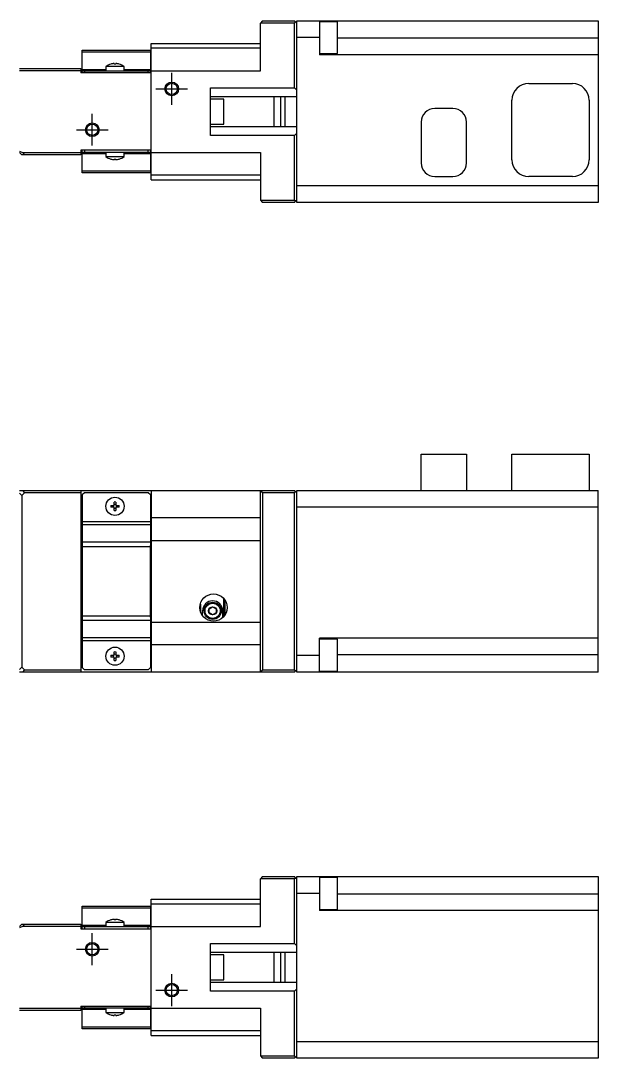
# Model space of a CAD drawing. Extents: x 0 to 697, y -8 to 238.
# Drawn here: x 206.2 to 333.4, y 10 to 238.4 of the extents above; entities that cross this region are included whole.
import ezdxf

# ---------------------------------------------------------------- set-up
doc = ezdxf.new("R2010")
doc.units = 0
doc.header["$LTSCALE"] = 0.5
doc.linetypes.add('CENTER', pattern=[50.8, 31.75, -6.35, 6.35, -6.35])
for name, color, linetype in [('MSM_CENTER', 1, 'CENTER'), ('MSM_CONTINUOUS', 7, 'CONTINUOUS'), ('MSM_NARROW', 5, 'CONTINUOUS')]:
    doc.layers.add(name, color=color, linetype=linetype)

msp = doc.modelspace()

# ---------------------------------------------------------------- linework, layer by layer
at = {"layer": 'MSM_CENTER'}
for p, q in [((239.5, 219.89), (239.5, 226.89)), ((236, 223.39), (243, 223.39)), ((222, 210.89), (222, 217.89)), ((218.5, 214.39), (225.5, 214.39)), ((222, 30.5), (222, 37.5)), ((218.5, 34), (225.5, 34)), ((239.5, 21.5), (239.5, 28.5)), ((236, 25), (243, 25))]:
    msp.add_line(p, q, dxfattribs=at)
at = {"layer": 'MSM_CONTINUOUS'}
for p, q in [((259.5, 238.39), (259, 237.89)), ((259, 227.39), (259, 237.89)), ((266.5, 237.89), (259, 237.89)), ((259.5, 238.39), (266.5, 238.39)), ((266.75, 238.14), (266.5, 238.39)), ((266.5, 237.89), (266.75, 238.14)), ((266.5, 223.64), (266.5, 237.89)), ((266.75, 238.14), (267, 237.89)), ((267, 198.39), (267, 238.39)), ((267, 238.39), (333.4, 238.39)), ((272, 238.39), (272, 230.9)), ((276, 238.15), (272, 238.15)), ((276, 231.15), (276, 238.15)), ((333.4, 238.39), (333.4, 198.39)), ((235, 203.39), (235, 233.39)), ((235, 233.39), (259, 233.39)), ((272, 234.69), (267, 234.69)), ((276, 234.6), (333.4, 234.6)), ((219.8, 226.89), (219.8, 231.89)), ((219.8, 231.89), (234.8, 231.89)), ((234.8, 231.45), (219.8, 231.45)), ((234.8, 231.89), (234.8, 226.89)), ((235, 232.39), (259, 232.39)), ((272, 231.15), (276, 231.15)), ((333.4, 230.9), (272, 230.9)), ((226.07, 228.84), (226.05, 228.84)), ((226.8, 228.84), (226.8, 228.97)), ((227.2, 228.84), (226.8, 228.84)), ((227.2, 228.97), (227.2, 228.84)), ((227.95, 228.84), (227.93, 228.84)), ((206, 227.89), (219.5, 227.89)), ((219.5, 227.39), (206, 227.39)), ((219.5, 227.89), (219.5, 226.89)), ((235, 226.89), (219.5, 226.89)), ((219.8, 227.68), (225, 227.68)), ((219.8, 227.39), (234.8, 227.39)), ((220.3, 227.39), (220.3, 226.89)), ((229, 228.29), (225, 228.29)), ((225, 228.29), (225, 227.39)), ((229, 227.39), (229, 228.29)), ((229, 227.68), (234.8, 227.68)), ((234.3, 226.89), (234.3, 227.39)), ((235, 227.39), (259, 227.39)), ((318.1, 224.59), (327.7, 224.59)), ((248, 223.64), (266.5, 223.64)), ((248, 213.14), (248, 223.64)), ((267, 221.64), (248, 221.64)), ((262, 221.64), (262, 215.14)), ((263.5, 215.14), (263.5, 221.64)), ((264.5, 215.14), (264.5, 221.64)), ((267, 223.14), (266.5, 223.64)), ((251, 221.14), (248, 221.14)), ((251, 215.64), (251, 221.14)), ((314.4, 207.79), (314.4, 220.89)), ((331.4, 220.89), (331.4, 207.79)), ((301.4, 219.09), (297.4, 219.09)), ((248, 215.64), (251, 215.64)), ((248, 215.14), (267, 215.14)), ((294.4, 216.09), (294.4, 207.09)), ((304.4, 207.09), (304.4, 216.09)), ((266.5, 213.14), (248, 213.14)), ((266.5, 213.14), (267, 213.64)), ((266.5, 198.89), (266.5, 213.14)), ((206, 209.69), (206.61, 209.39)), ((206.5, 208.89), (206, 209.39)), ((219.5, 208.89), (206.5, 208.89)), ((206.61, 209.39), (219.5, 209.39)), ((206.61, 209.39), (207.11, 208.89)), ((235, 209.89), (219.5, 209.89)), ((219.5, 209.89), (219.5, 208.89)), ((219.8, 204.89), (219.8, 209.89)), ((234.8, 209.39), (219.8, 209.39)), ((225, 209.09), (219.8, 209.09)), ((220.3, 209.89), (220.3, 209.39)), ((225, 209.39), (225, 208.49)), ((225, 208.49), (229, 208.49)), ((226.05, 207.93), (226.07, 207.93)), ((226.8, 207.93), (227.2, 207.93)), ((226.8, 207.8), (226.8, 207.93)), ((227.2, 207.93), (227.2, 207.8)), ((227.93, 207.93), (227.95, 207.93)), ((229, 208.49), (229, 209.39)), ((234.8, 209.09), (229, 209.09)), ((234.3, 209.39), (234.3, 209.89)), ((234.8, 209.89), (234.8, 204.89)), ((235, 209.39), (259, 209.39)), ((259, 209.39), (259, 198.89)), ((219.8, 205.33), (234.8, 205.33)), ((234.8, 204.89), (219.8, 204.89)), ((259, 204.39), (235, 204.39)), ((235, 203.39), (259, 203.39)), ((297.4, 204.09), (301.4, 204.09)), ((327.7, 204.09), (318.1, 204.09)), ((267, 202.09), (333.4, 202.09)), ((259, 198.89), (266.5, 198.89)), ((259, 198.89), (259.5, 198.39)), ((266.75, 198.64), (266.5, 198.89)), ((267, 198.89), (266.75, 198.64)), ((266.5, 198.39), (259.5, 198.39)), ((266.5, 198.39), (266.75, 198.64)), ((333.4, 198.39), (267, 198.39)), ((294.4, 135), (294.4, 143)), ((294.4, 143), (304.4, 143)), ((304.4, 143), (304.4, 135)), ((314.4, 135), (314.4, 143)), ((314.4, 143), (331.4, 143)), ((331.4, 143), (331.4, 135)), ((206, 135), (266.5, 135)), ((206.61, 135), (207.11, 134.5)), ((219.5, 135), (219.5, 95)), ((235, 135), (235, 95)), ((259, 135), (259.5, 134.5)), ((259, 95), (259, 135)), ((266.75, 134.75), (266.5, 135)), ((266.5, 134.5), (266.75, 134.75)), ((267, 134.5), (266.75, 134.75)), ((267, 95), (267, 135)), ((267, 135), (333.4, 135)), ((333.4, 95), (333.4, 135)), ((206.5, 133.89), (206, 134.39)), ((207.11, 134.5), (206.5, 133.89)), ((206.5, 133.89), (206.5, 96.11)), ((219.5, 134.5), (207.11, 134.5)), ((220.3, 134.5), (219.8, 134)), ((219.8, 134), (219.8, 96)), ((234.3, 134.5), (220.3, 134.5)), ((234.8, 134), (234.3, 134.5)), ((234.8, 134), (234.8, 96)), ((259.5, 134.5), (259.5, 95.5)), ((266.5, 134.5), (259.5, 134.5)), ((266.5, 95.5), (266.5, 134.5)), ((226.07, 131.7), (226.8, 131.7)), ((226.8, 131.3), (226.07, 131.3)), ((226.8, 131.7), (226.8, 132.43)), ((226.8, 130.57), (226.8, 131.3)), ((227.2, 132.43), (227.2, 131.7)), ((227.2, 131.7), (227.93, 131.7)), ((227.2, 131.3), (227.2, 130.57)), ((227.93, 131.3), (227.2, 131.3)), ((333.4, 131.3), (267, 131.3)), ((219.8, 128.12), (234.8, 128.12)), ((235, 129), (259, 129)), ((234.8, 127.41), (219.8, 127.41)), ((219.8, 125), (219.5, 125)), ((219.8, 123.65), (234.8, 123.65)), ((235, 125), (234.8, 125)), ((235, 124), (259, 124)), ((219.5, 123.25), (219.8, 123.25)), ((234.8, 122.59), (219.8, 122.59)), ((234.83, 122.88), (234.8, 122.88)), ((234.8, 121.82), (234.83, 121.82)), ((234.8, 121.24), (234.83, 121.24)), ((234.83, 107.12), (234.83, 122.88)), ((235, 122.27), (234.83, 122.27)), ((219.7, 120), (219.5, 119.8)), ((219.7, 120), (219.7, 110)), ((219.8, 120), (219.7, 120)), ((235, 119.77), (234.83, 119.77)), ((234.83, 117.27), (235, 117.27)), ((235, 112.73), (234.83, 112.73)), ((219.5, 110.2), (219.7, 110)), ((219.7, 110), (219.8, 110)), ((234.83, 110.23), (235, 110.23)), ((245.8, 109.97), (245.8, 108.43)), ((250.9, 111.24), (250.9, 107.16)), ((251.2, 110.86), (251.2, 107.54)), ((219.8, 107.41), (234.8, 107.41)), ((234.8, 108.76), (234.83, 108.76)), ((234.8, 108.18), (234.83, 108.18)), ((234.83, 107.73), (235, 107.73)), ((246.3, 107.4), (246.3, 108.5)), ((247.75, 108.93), (248.5, 109.37)), ((247.75, 108.07), (247.75, 108.93)), ((248.5, 107.63), (247.75, 108.07)), ((248.5, 109.37), (249.25, 108.93)), ((249.25, 108.07), (248.5, 107.63)), ((249.25, 108.93), (249.25, 108.07)), ((250.7, 108.5), (250.7, 106.96)), ((219.8, 106.75), (219.5, 106.75)), ((234.8, 106.35), (219.8, 106.35)), ((234.8, 107.12), (234.83, 107.12)), ((235, 106), (259, 106)), ((219.5, 105), (219.8, 105)), ((234.8, 105), (235, 105)), ((219.8, 102.59), (234.8, 102.59)), ((234.8, 101.88), (219.8, 101.88)), ((259, 101), (235, 101)), ((272, 95), (272, 102.49)), ((333.4, 102.49), (272, 102.49)), ((276, 102.24), (272, 102.24)), ((276, 95.24), (276, 102.24)), ((226.07, 98.7), (226.8, 98.7)), ((226.8, 98.3), (226.07, 98.3)), ((226.8, 98.7), (226.8, 99.43)), ((226.8, 97.57), (226.8, 98.3)), ((227.2, 99.43), (227.2, 98.7)), ((227.2, 98.7), (227.93, 98.7)), ((227.2, 98.3), (227.2, 97.57)), ((227.93, 98.3), (227.2, 98.3)), ((267, 98.7), (272, 98.7)), ((333.4, 98.79), (276, 98.79)), ((206, 95.61), (206.5, 96.11)), ((206.5, 96.11), (207.11, 95.5)), ((219.8, 96), (220.3, 95.5)), ((234.3, 95.5), (234.8, 96)), ((266.5, 95), (206, 95)), ((207.11, 95.5), (206.61, 95)), ((207.11, 95.5), (219.5, 95.5)), ((234.3, 95.5), (220.3, 95.5)), ((259.5, 95.5), (259, 95)), ((259.5, 95.5), (266.5, 95.5)), ((266.75, 95.25), (266.5, 95.5)), ((266.5, 95), (266.75, 95.25)), ((266.75, 95.25), (267, 95.5)), ((333.4, 95), (267, 95)), ((272, 95.24), (276, 95.24)), ((259.5, 50), (259, 49.5)), ((259, 39), (259, 49.5)), ((266.5, 49.5), (259, 49.5)), ((259.5, 50), (266.5, 50)), ((266.75, 49.75), (266.5, 50)), ((266.5, 49.5), (266.75, 49.75)), ((266.5, 35.25), (266.5, 49.5)), ((266.75, 49.75), (267, 49.5)), ((267, 10), (267, 50)), ((267, 50), (333.4, 50)), ((272, 50), (272, 42.51)), ((276, 49.76), (272, 49.76)), ((276, 42.76), (276, 49.76)), ((333.4, 50), (333.4, 10)), ((272, 46.3), (267, 46.3)), ((276, 46.21), (333.4, 46.21)), ((219.8, 38.5), (219.8, 43.5)), ((219.8, 43.5), (234.8, 43.5)), ((234.8, 43.5), (234.8, 38.5)), ((235, 15), (235, 45)), ((235, 45), (259, 45)), ((235, 44), (259, 44)), ((234.8, 43.06), (219.8, 43.06)), ((272, 42.76), (276, 42.76)), ((333.4, 42.51), (272, 42.51)), ((206, 39), (206.5, 39.5)), ((206.61, 39), (206, 38.69)), ((206.5, 39.5), (219.5, 39.5)), ((207.11, 39.5), (206.61, 39)), ((219.5, 39), (206.61, 39)), ((219.5, 39.5), (219.5, 38.5)), ((219.8, 39.29), (225, 39.29)), ((219.8, 39), (234.8, 39)), ((220.3, 39), (220.3, 38.5)), ((229, 39.9), (225, 39.9)), ((225, 39.9), (225, 39)), ((226.07, 40.46), (226.05, 40.46)), ((226.8, 40.46), (226.8, 40.59)), ((227.2, 40.46), (226.8, 40.46)), ((227.2, 40.59), (227.2, 40.46)), ((227.95, 40.46), (227.93, 40.46)), ((229, 39), (229, 39.9)), ((229, 39.29), (234.8, 39.29)), ((234.3, 38.5), (234.3, 39)), ((235, 39), (259, 39)), ((219.5, 38.5), (235, 38.5)), ((248, 24.75), (248, 35.25)), ((248, 35.25), (266.5, 35.25)), ((267, 34.75), (266.5, 35.25)), ((267, 33.25), (248, 33.25)), ((251, 32.75), (248, 32.75)), ((251, 27.25), (251, 32.75)), ((262, 33.25), (262, 26.75)), ((263.5, 26.75), (263.5, 33.25)), ((264.5, 26.75), (264.5, 33.25)), ((248, 27.25), (251, 27.25)), ((248, 26.75), (267, 26.75)), ((266.5, 24.75), (267, 25.25)), ((266.5, 24.75), (248, 24.75)), ((266.5, 10.5), (266.5, 24.75)), ((206, 21), (219.5, 21)), ((219.5, 21.5), (235, 21.5)), ((219.5, 21.5), (219.5, 20.5)), ((219.8, 16.5), (219.8, 21.5)), ((234.8, 21), (219.8, 21)), ((225, 20.71), (219.8, 20.71)), ((220.3, 21.5), (220.3, 21)), ((225, 21), (225, 20.1)), ((229, 20.1), (229, 21)), ((234.8, 20.71), (229, 20.71)), ((234.3, 21), (234.3, 21.5)), ((234.8, 21.5), (234.8, 16.5)), ((235, 21), (259, 21)), ((259, 21), (259, 10.5)), ((219.5, 20.5), (206, 20.5)), ((225, 20.1), (229, 20.1)), ((226.05, 19.54), (226.07, 19.54)), ((226.8, 19.54), (227.2, 19.54)), ((226.8, 19.41), (226.8, 19.54)), ((227.2, 19.54), (227.2, 19.41)), ((227.93, 19.54), (227.95, 19.54)), ((219.8, 16.94), (234.8, 16.94)), ((234.8, 16.5), (219.8, 16.5)), ((259, 16), (235, 16)), ((235, 15), (259, 15)), ((267, 13.7), (333.4, 13.7)), ((259, 10.5), (266.5, 10.5)), ((259, 10.5), (259.5, 10)), ((266.5, 10), (259.5, 10)), ((266.75, 10.25), (266.5, 10.5)), ((266.5, 10), (266.75, 10.25)), ((266.75, 10.25), (267, 10.5)), ((333.4, 10), (267, 10))]:
    msp.add_line(p, q, dxfattribs=at)
for centre, radius in [((239.5, 223.39), 1.23), ((222, 214.39), 1.23), ((227, 131.5), 2), ((248.7, 109.2), 3), ((248.5, 108.5), 1.9), ((248.5, 108.5), 1.67), ((248.5, 108.5), 0.9), ((227, 98.5), 2), ((222, 34), 1.23), ((239.5, 25), 1.23)]:
    msp.add_circle(centre, radius, dxfattribs=at)
for centre, radius, start, end in [((227, 225.79), 3.2, 107.27, 128.6822), ((227, 225.79), 3.19, 93.5903, 106.9053), ((227, 225.79), 3.19, 73.0947, 86.4097), ((227, 225.79), 3.2, 51.3178, 72.73), ((318.1, 220.89), 3.7, 90, 180), ((327.7, 220.89), 3.7, 0, 90), ((297.4, 216.09), 3, 90, 180), ((301.4, 216.09), 3, 0, 90), ((227, 210.99), 3.2, 231.3178, 252.73), ((227, 210.99), 3.19, 253.0947, 266.4097), ((227, 210.99), 3.19, 273.5903, 286.9053), ((227, 210.99), 3.2, 287.27, 308.6822), ((297.4, 207.09), 3, 180, 270), ((301.4, 207.09), 3, 270, 0), ((318.1, 207.79), 3.7, 180, 270), ((327.7, 207.79), 3.7, 270, 0), ((227, 131.5), 0.95, 167.8468, 192.1532), ((227, 131.5), 0.435, 152.6335, 207.3665), ((227, 131.5), 0.95, 77.8468, 102.1532), ((227, 131.5), 0.435, 62.6335, 117.3665), ((227, 131.5), 0.435, 242.6335, 297.3665), ((227, 131.5), 0.95, 257.8468, 282.1532), ((227, 131.5), 0.435, 332.6335, 27.3665), ((227, 131.5), 0.95, 347.8468, 12.1532), ((248.5, 108.5), 2.2, 0.0004, 179.9996), ((227, 98.5), 0.95, 167.8468, 192.1532), ((227, 98.5), 0.435, 152.6335, 207.3665), ((227, 98.5), 0.95, 77.8468, 102.1532), ((227, 98.5), 0.435, 62.6335, 117.3665), ((227, 98.5), 0.435, 332.6335, 27.3665), ((227, 98.5), 0.95, 347.8468, 12.1532), ((227, 98.5), 0.435, 242.6335, 297.3665), ((227, 98.5), 0.95, 257.8468, 282.1532), ((227, 37.4), 3.2, 107.27, 128.6822), ((227, 37.4), 3.19, 93.5903, 106.9053), ((227, 37.4), 3.19, 73.0947, 86.4097), ((227, 37.4), 3.2, 51.3178, 72.73), ((227, 22.6), 3.2, 231.3178, 252.73), ((227, 22.6), 3.19, 253.0947, 266.4097), ((227, 22.6), 3.19, 273.5903, 286.9053), ((227, 22.6), 3.2, 287.27, 308.6822)]:
    msp.add_arc(centre, radius, start, end, dxfattribs=at)
at = {"layer": 'MSM_NARROW'}
for centre in [(239.5, 223.39), (222, 214.39), (222, 34), (239.5, 25)]:
    msp.add_circle(centre, 1.5, dxfattribs=at)

doc.saveas('drawing.dxf')
